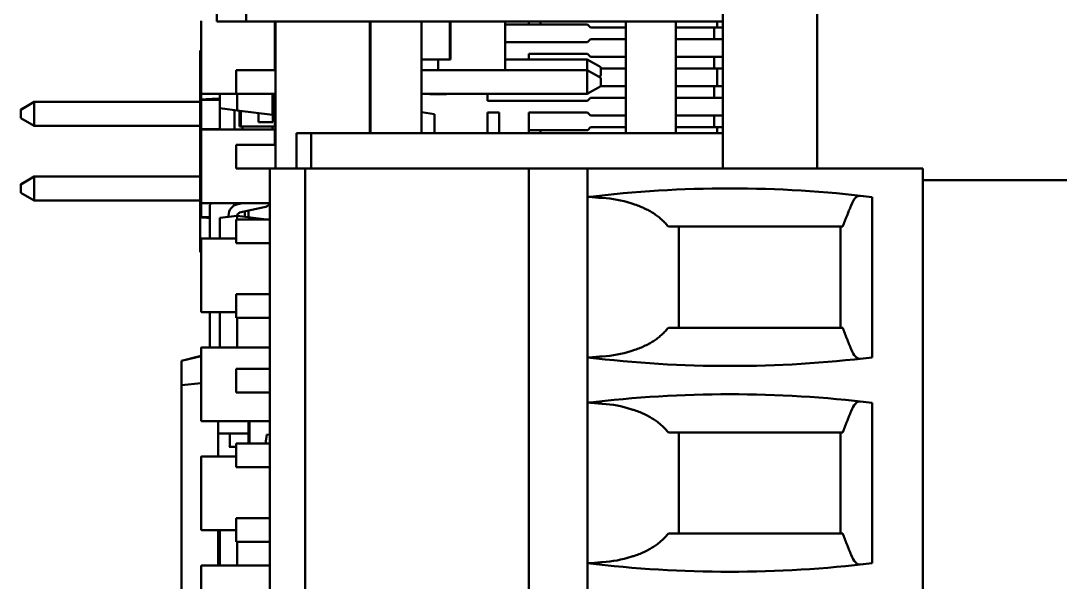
# Model space of a CAD drawing. Header units: millimetres. Extents: x 3118 to 4801, y 919 to 1849.
# Drawn here: x 3440.93 to 3458.59, y 1574.69 to 1584.24 of the extents above; entities that cross this region are included whole.
import ezdxf

# ---------------------------------------------------------------- set-up
doc = ezdxf.new("R2010")
doc.units = ezdxf.units.MM
doc.header["$LTSCALE"] = 1.8
doc.layers.add('외형선(ISO)', color=7, linetype='Continuous', lineweight=50)

msp = doc.modelspace()

# ---------------------------------------------------------------- linework, layer by layer
at = {"layer": '외형선(ISO)'}
for p, q in [((3454.46, 1599.037), (3454.46, 1581.727)), ((3452.86, 1584.227), (3452.86, 1596.227)), ((3444.26, 1585.227), (3444.26, 1584.227)), ((3444.76, 1584.227), (3444.76, 1585.227)), ((3443.995, 1584.239), (3443.995, 1582.999)), ((3444.26, 1584.227), (3444.76, 1584.227)), ((3452.86, 1584.227), (3444.76, 1584.227)), ((3445.245, 1583.401), (3445.245, 1584.227)), ((3445.257, 1581.727), (3445.257, 1584.227)), ((3446.86, 1582.327), (3446.86, 1584.227)), ((3446.872, 1584.227), (3446.872, 1582.327)), ((3447.735, 1584.227), (3447.735, 1582.327)), ((3448.221, 1583.582), (3448.221, 1584.227)), ((3448.231, 1583.582), (3448.231, 1584.227)), ((3449.161, 1584.227), (3449.161, 1583.401)), ((3449.56, 1584.177), (3449.56, 1584.227)), ((3449.76, 1584.177), (3449.76, 1584.227)), ((3451.21, 1584.227), (3451.21, 1582.327)), ((3452.06, 1582.327), (3452.06, 1584.227)), ((3452.76, 1584.127), (3452.76, 1584.227)), ((3452.86, 1582.327), (3452.86, 1584.227)), ((3450.56, 1584.177), (3449.161, 1584.177)), ((3450.61, 1584.127), (3450.56, 1584.177)), ((3450.61, 1584.127), (3451.21, 1584.127)), ((3452.06, 1584.127), (3452.61, 1584.127)), ((3452.61, 1584.127), (3452.71, 1584.127)), ((3452.71, 1584.127), (3452.86, 1584.127)), ((3452.71, 1583.927), (3452.71, 1584.127)), ((3449.161, 1583.877), (3450.56, 1583.877)), ((3450.56, 1583.877), (3450.61, 1583.927)), ((3451.21, 1583.927), (3450.61, 1583.927)), ((3452.61, 1583.927), (3452.06, 1583.927)), ((3452.61, 1583.927), (3452.71, 1583.927)), ((3452.86, 1583.927), (3452.71, 1583.927)), ((3443.995, 1583.735), (3443.975, 1583.735)), ((3443.975, 1583.735), (3443.975, 1583.734)), ((3443.995, 1583.734), (3443.975, 1583.734)), ((3443.975, 1583.734), (3443.975, 1580.305)), ((3449.56, 1583.581), (3449.56, 1583.677)), ((3449.86, 1583.677), (3449.56, 1583.677)), ((3450.56, 1583.677), (3449.86, 1583.677)), ((3450.56, 1583.677), (3450.61, 1583.627)), ((3447.916, 1583.582), (3447.735, 1583.582)), ((3448.018, 1583.582), (3448.018, 1583.401)), ((3448.231, 1583.582), (3448.221, 1583.582)), ((3449.161, 1583.581), (3450.555, 1583.581)), ((3450.555, 1583.581), (3449.161, 1583.581)), ((3449.161, 1583.581), (3450.555, 1583.581)), ((3450.555, 1583.581), (3449.161, 1583.581)), ((3450.555, 1583.581), (3450.555, 1583.401)), ((3450.555, 1583.581), (3450.555, 1583.581)), ((3450.555, 1583.581), (3450.555, 1583.581)), ((3450.555, 1583.581), (3450.783, 1583.449)), ((3450.783, 1583.449), (3450.555, 1583.581)), ((3450.555, 1583.581), (3450.555, 1583.581)), ((3450.783, 1583.449), (3450.555, 1583.581)), ((3450.555, 1583.581), (3450.783, 1583.449)), ((3451.21, 1583.627), (3450.61, 1583.627)), ((3452.61, 1583.627), (3452.06, 1583.627)), ((3452.61, 1583.627), (3452.71, 1583.627)), ((3452.86, 1583.627), (3452.71, 1583.627)), ((3452.71, 1583.427), (3452.71, 1583.627)), ((3445.257, 1583.401), (3444.586, 1583.401)), ((3444.586, 1583.401), (3444.586, 1583.401)), ((3444.586, 1583.401), (3444.586, 1583.401)), ((3444.586, 1583.401), (3445.257, 1583.401)), ((3444.586, 1583.401), (3444.586, 1582.995)), ((3444.586, 1583.401), (3444.586, 1583.401)), ((3444.586, 1583.401), (3445.257, 1583.401)), ((3445.257, 1583.401), (3444.586, 1583.401)), ((3446.872, 1583.401), (3446.86, 1583.401)), ((3446.86, 1583.401), (3446.872, 1583.401)), ((3446.86, 1583.401), (3446.872, 1583.401)), ((3446.872, 1583.401), (3446.86, 1583.401)), ((3447.735, 1583.401), (3450.555, 1583.401)), ((3450.555, 1583.401), (3447.735, 1583.401)), ((3447.735, 1583.401), (3450.555, 1583.401)), ((3450.555, 1583.401), (3447.735, 1583.401)), ((3450.555, 1583.401), (3450.783, 1583.269)), ((3450.555, 1583.401), (3450.555, 1582.995)), ((3450.555, 1583.401), (3450.555, 1583.401)), ((3450.783, 1583.269), (3450.555, 1583.401)), ((3450.555, 1583.401), (3450.555, 1583.401)), ((3450.555, 1583.401), (3450.783, 1583.269)), ((3450.555, 1583.401), (3450.555, 1583.401)), ((3450.783, 1583.269), (3450.555, 1583.401)), ((3450.783, 1583.449), (3450.783, 1583.449)), ((3450.783, 1583.449), (3450.783, 1583.449)), ((3450.783, 1583.449), (3450.783, 1583.449)), ((3450.783, 1583.449), (3450.783, 1583.306)), ((3451.21, 1583.427), (3450.783, 1583.427)), ((3452.61, 1583.427), (3452.06, 1583.427)), ((3452.61, 1583.427), (3452.71, 1583.427)), ((3452.71, 1583.427), (3452.86, 1583.427)), ((3452.76, 1583.127), (3452.76, 1583.427)), ((3450.783, 1583.306), (3450.752, 1583.288)), ((3450.783, 1583.269), (3450.783, 1583.127)), ((3450.783, 1583.269), (3450.783, 1583.269)), ((3450.783, 1583.269), (3450.783, 1583.269)), ((3450.783, 1583.269), (3450.783, 1583.269)), ((3443.995, 1582.999), (3443.995, 1582.905)), ((3444, 1582.994), (3445.24, 1582.994)), ((3444.307, 1582.75), (3444.307, 1582.994)), ((3445.257, 1582.995), (3444.586, 1582.995)), ((3444.607, 1582.994), (3444.607, 1582.713)), ((3445.207, 1582.639), (3445.207, 1582.994)), ((3445.208, 1582.516), (3445.208, 1582.994)), ((3445.245, 1582.439), (3445.245, 1582.995)), ((3445.245, 1582.905), (3445.245, 1582.995)), ((3446.872, 1582.995), (3446.86, 1582.995)), ((3450.555, 1582.995), (3447.735, 1582.995)), ((3447.735, 1582.995), (3448.018, 1582.985)), ((3448.302, 1582.995), (3448.018, 1582.985)), ((3448.018, 1582.995), (3448.018, 1582.985)), ((3448.86, 1582.877), (3448.86, 1582.995)), ((3450.783, 1583.127), (3450.555, 1582.995)), ((3450.783, 1583.127), (3451.21, 1583.127)), ((3452.06, 1583.127), (3452.61, 1583.127)), ((3452.61, 1583.127), (3452.71, 1583.127)), ((3452.71, 1583.127), (3452.86, 1583.127)), ((3452.71, 1582.927), (3452.71, 1583.127)), ((3441.155, 1582.859), (3440.927, 1582.727)), ((3440.927, 1582.726), (3441.155, 1582.858)), ((3441.155, 1582.858), (3440.927, 1582.726)), ((3440.927, 1582.726), (3441.155, 1582.858)), ((3441.155, 1582.858), (3440.927, 1582.726)), ((3440.927, 1582.726), (3441.155, 1582.858)), ((3441.155, 1582.858), (3440.927, 1582.726)), ((3440.927, 1582.727), (3441.155, 1582.858)), ((3440.927, 1582.726), (3441.155, 1582.858)), ((3441.155, 1582.858), (3440.927, 1582.726)), ((3443.975, 1582.859), (3441.155, 1582.859)), ((3441.155, 1582.859), (3441.155, 1582.858)), ((3443.975, 1582.858), (3441.155, 1582.858)), ((3441.155, 1582.858), (3441.155, 1582.858)), ((3443.975, 1582.858), (3441.155, 1582.858)), ((3441.155, 1582.858), (3443.975, 1582.858)), ((3443.975, 1582.858), (3441.155, 1582.858)), ((3441.155, 1582.858), (3441.155, 1582.858)), ((3441.155, 1582.858), (3443.975, 1582.858)), ((3443.975, 1582.858), (3441.155, 1582.858)), ((3441.155, 1582.858), (3441.155, 1582.858)), ((3441.155, 1582.858), (3443.975, 1582.858)), ((3443.975, 1582.858), (3441.155, 1582.858)), ((3441.155, 1582.858), (3441.155, 1582.858)), ((3441.155, 1582.858), (3443.975, 1582.858)), ((3441.155, 1582.858), (3441.155, 1582.858)), ((3441.155, 1582.858), (3441.155, 1582.858)), ((3441.155, 1582.858), (3441.155, 1582.858)), ((3441.155, 1582.858), (3441.155, 1582.858)), ((3441.155, 1582.451), (3441.155, 1582.858)), ((3443.995, 1582.891), (3443.995, 1582.891)), ((3443.995, 1582.891), (3443.995, 1582.401)), ((3444, 1582.9), (3444.042, 1582.9)), ((3444.307, 1582.896), (3444, 1582.896)), ((3445.245, 1582.891), (3445.245, 1582.891)), ((3445.245, 1582.593), (3445.245, 1582.891)), ((3446.86, 1582.78), (3446.872, 1582.781)), ((3446.86, 1582.78), (3446.872, 1582.781)), ((3446.86, 1582.78), (3446.872, 1582.781)), ((3446.86, 1582.78), (3446.872, 1582.781)), ((3446.86, 1582.78), (3446.872, 1582.781)), ((3446.86, 1582.78), (3446.872, 1582.781)), ((3446.872, 1582.64), (3446.86, 1582.78)), ((3446.86, 1582.78), (3446.86, 1582.78)), ((3446.86, 1582.78), (3446.86, 1582.78)), ((3449.16, 1582.877), (3448.86, 1582.877)), ((3449.16, 1582.877), (3450.56, 1582.877)), ((3450.56, 1582.877), (3450.61, 1582.927)), ((3451.21, 1582.927), (3450.61, 1582.927)), ((3452.61, 1582.927), (3452.06, 1582.927)), ((3452.61, 1582.927), (3452.71, 1582.927)), ((3452.86, 1582.927), (3452.71, 1582.927)), ((3440.927, 1582.726), (3440.927, 1582.727)), ((3440.927, 1582.727), (3440.927, 1582.727)), ((3440.927, 1582.726), (3440.927, 1582.726)), ((3440.927, 1582.726), (3440.927, 1582.726)), ((3440.927, 1582.726), (3440.927, 1582.726)), ((3440.927, 1582.726), (3440.927, 1582.726)), ((3440.927, 1582.726), (3440.927, 1582.726)), ((3440.927, 1582.726), (3440.927, 1582.726)), ((3440.927, 1582.583), (3440.927, 1582.726)), ((3440.927, 1582.726), (3440.927, 1582.726)), ((3444.607, 1582.713), (3444.307, 1582.75)), ((3444.307, 1582.39), (3444.307, 1582.75)), ((3444.557, 1582.719), (3444.557, 1582.39)), ((3444.607, 1582.713), (3445.207, 1582.639)), ((3444.645, 1582.709), (3444.645, 1582.439)), ((3444.664, 1582.439), (3444.664, 1582.706)), ((3444.967, 1582.516), (3444.967, 1582.669)), ((3447.96, 1582.651), (3447.735, 1582.683)), ((3447.735, 1582.683), (3447.96, 1582.651)), ((3447.96, 1582.651), (3447.96, 1582.327)), ((3447.96, 1582.651), (3447.96, 1582.651)), ((3448.86, 1582.327), (3448.86, 1582.677)), ((3448.86, 1582.677), (3449.06, 1582.677)), ((3449.06, 1582.327), (3449.06, 1582.677)), ((3449.56, 1582.377), (3449.56, 1582.677)), ((3449.86, 1582.677), (3449.56, 1582.677)), ((3450.56, 1582.677), (3449.86, 1582.677)), ((3450.56, 1582.677), (3450.61, 1582.627)), ((3451.21, 1582.627), (3450.61, 1582.627)), ((3452.61, 1582.627), (3452.06, 1582.627)), ((3452.61, 1582.627), (3452.71, 1582.627)), ((3452.86, 1582.627), (3452.71, 1582.627)), ((3452.71, 1582.427), (3452.71, 1582.627)), ((3441.155, 1582.451), (3440.927, 1582.583)), ((3441.155, 1582.451), (3443.975, 1582.451)), ((3444.664, 1582.439), (3444.645, 1582.439)), ((3445.245, 1582.439), (3444.664, 1582.439)), ((3444.697, 1582.39), (3444.697, 1582.439)), ((3444.967, 1582.516), (3445.208, 1582.516)), ((3445.207, 1582.439), (3445.207, 1582.39)), ((3445.257, 1582.593), (3445.245, 1582.593)), ((3450.61, 1582.427), (3450.563, 1582.377)), ((3451.21, 1582.427), (3450.61, 1582.427)), ((3452.61, 1582.427), (3452.06, 1582.427)), ((3452.61, 1582.427), (3452.71, 1582.427)), ((3452.71, 1582.427), (3452.86, 1582.427)), ((3452.76, 1582.327), (3452.76, 1582.427)), ((3443.995, 1582.384), (3443.995, 1581.144)), ((3444, 1582.396), (3444.307, 1582.396)), ((3444, 1582.389), (3444, 1582.39)), ((3444, 1582.39), (3445.24, 1582.39)), ((3445.24, 1582.389), (3444, 1582.389)), ((3445.24, 1582.39), (3445.24, 1582.389)), ((3445.245, 1582.131), (3445.245, 1582.384)), ((3445.61, 1582.327), (3445.86, 1582.327)), ((3445.61, 1581.727), (3445.61, 1582.327)), ((3445.86, 1581.727), (3445.86, 1582.327)), ((3445.86, 1582.327), (3445.96, 1582.327)), ((3452.86, 1582.327), (3445.96, 1582.327)), ((3449.56, 1582.327), (3449.56, 1582.377)), ((3449.86, 1582.377), (3449.56, 1582.377)), ((3449.76, 1582.327), (3449.76, 1582.377)), ((3449.86, 1582.377), (3450.563, 1582.377)), ((3452.86, 1582.327), (3452.86, 1581.727)), ((3445.257, 1582.131), (3444.586, 1582.131)), ((3444.586, 1582.131), (3445.257, 1582.131)), ((3444.586, 1582.131), (3444.586, 1581.725)), ((3444.586, 1582.131), (3444.586, 1582.131)), ((3444.586, 1582.131), (3444.586, 1582.131)), ((3444.586, 1582.131), (3444.586, 1582.131)), ((3444.586, 1582.131), (3445.257, 1582.131)), ((3445.257, 1582.131), (3444.586, 1582.131)), ((3445.16, 1581.725), (3444.586, 1581.725)), ((3445.16, 1581.727), (3445.46, 1581.727)), ((3445.16, 1567.527), (3445.16, 1581.727)), ((3445.46, 1581.727), (3445.76, 1581.727)), ((3445.76, 1567.527), (3445.76, 1581.727)), ((3445.76, 1581.727), (3449.56, 1581.727)), ((3449.56, 1567.527), (3449.56, 1581.727)), ((3449.56, 1581.727), (3450.06, 1581.727)), ((3450.06, 1581.727), (3450.26, 1581.727)), ((3450.26, 1581.727), (3450.56, 1581.727)), ((3450.56, 1581.727), (3456.26, 1581.727)), ((3450.56, 1581.727), (3450.56, 1567.527)), ((3456.26, 1581.727), (3456.26, 1567.527)), ((3441.155, 1581.589), (3440.927, 1581.457)), ((3440.927, 1581.456), (3441.155, 1581.588)), ((3441.155, 1581.588), (3440.927, 1581.456)), ((3440.927, 1581.456), (3441.155, 1581.588)), ((3441.155, 1581.588), (3440.927, 1581.456)), ((3440.927, 1581.456), (3441.155, 1581.588)), ((3441.155, 1581.588), (3440.927, 1581.456)), ((3440.927, 1581.457), (3441.155, 1581.588)), ((3440.927, 1581.456), (3441.155, 1581.588)), ((3441.155, 1581.588), (3440.927, 1581.456)), ((3443.975, 1581.589), (3441.155, 1581.589)), ((3441.155, 1581.589), (3441.155, 1581.588)), ((3443.975, 1581.588), (3441.155, 1581.588)), ((3441.155, 1581.588), (3443.975, 1581.588)), ((3441.155, 1581.588), (3441.155, 1581.588)), ((3443.975, 1581.588), (3441.155, 1581.588)), ((3441.155, 1581.588), (3443.975, 1581.588)), ((3441.155, 1581.588), (3441.155, 1581.588)), ((3443.975, 1581.588), (3441.155, 1581.588)), ((3441.155, 1581.588), (3443.975, 1581.588)), ((3441.155, 1581.588), (3441.155, 1581.588)), ((3443.975, 1581.588), (3441.155, 1581.588)), ((3441.155, 1581.588), (3443.975, 1581.588)), ((3441.155, 1581.588), (3441.155, 1581.588)), ((3441.155, 1581.588), (3441.155, 1581.588)), ((3443.975, 1581.588), (3441.155, 1581.588)), ((3441.155, 1581.588), (3441.155, 1581.588)), ((3441.155, 1581.588), (3441.155, 1581.588)), ((3441.155, 1581.588), (3441.155, 1581.588)), ((3441.155, 1581.181), (3441.155, 1581.588)), ((3440.927, 1581.456), (3440.927, 1581.457)), ((3440.927, 1581.457), (3440.927, 1581.457)), ((3440.927, 1581.456), (3440.927, 1581.456)), ((3440.927, 1581.456), (3440.927, 1581.456)), ((3440.927, 1581.456), (3440.927, 1581.456)), ((3440.927, 1581.456), (3440.927, 1581.456)), ((3440.927, 1581.456), (3440.927, 1581.456)), ((3440.927, 1581.456), (3440.927, 1581.456)), ((3440.927, 1581.313), (3440.927, 1581.456)), ((3440.927, 1581.456), (3440.927, 1581.456)), ((3467.46, 1581.527), (3456.26, 1581.527)), ((3441.155, 1581.181), (3440.927, 1581.313)), ((3455.395, 1581.241), (3455.395, 1578.514)), ((3441.155, 1581.181), (3443.975, 1581.181)), ((3443.995, 1581.144), (3443.995, 1580.901)), ((3444, 1581.139), (3445.16, 1581.139)), ((3444.142, 1581.102), (3444.142, 1581.103)), ((3444.142, 1580.535), (3444.142, 1581.102)), ((3444.205, 1581.139), (3444.166, 1581.133)), ((3444.552, 1581.096), (3444.552, 1581.139)), ((3444.613, 1581.121), (3444.696, 1581.139)), ((3444.613, 1581.121), (3444.696, 1581.139)), ((3444.613, 1581.121), (3444.696, 1581.139)), ((3444.613, 1581.121), (3444.696, 1581.139)), ((3444.613, 1581.121), (3444.695, 1581.139)), ((3444.613, 1581.121), (3444.695, 1581.139)), ((3444.613, 1581.121), (3444.695, 1581.139)), ((3444.613, 1581.121), (3444.695, 1581.139)), ((3444.646, 1580.975), (3445.065, 1581.068)), ((3444.142, 1580.896), (3444, 1580.896)), ((3444.307, 1580.885), (3444.607, 1580.921)), ((3444.307, 1580.885), (3444.457, 1580.904)), ((3444.307, 1580.535), (3444.307, 1580.885)), ((3444.307, 1580.885), (3444.307, 1580.885)), ((3444.457, 1580.926), (3444.457, 1580.926)), ((3444.457, 1580.903), (3444.457, 1580.926)), ((3444.457, 1580.926), (3444.457, 1580.926)), ((3444.457, 1580.926), (3444.457, 1580.926)), ((3444.457, 1580.926), (3444.457, 1580.926)), ((3444.457, 1580.926), (3444.457, 1580.926)), ((3444.457, 1580.926), (3444.457, 1580.926)), ((3444.457, 1580.926), (3444.457, 1580.926)), ((3444.457, 1580.903), (3444.607, 1580.922)), ((3445.16, 1580.861), (3444.586, 1580.861)), ((3444.586, 1580.861), (3445.16, 1580.861)), ((3444.586, 1580.861), (3444.586, 1580.455)), ((3444.586, 1580.861), (3444.586, 1580.861)), ((3444.586, 1580.861), (3444.586, 1580.861)), ((3444.586, 1580.861), (3444.586, 1580.861)), ((3444.586, 1580.861), (3445.16, 1580.861)), ((3445.16, 1580.861), (3444.586, 1580.861)), ((3444.607, 1580.922), (3444.607, 1580.926)), ((3444.607, 1580.921), (3444.607, 1580.922)), ((3445.101, 1580.861), (3444.607, 1580.922)), ((3445.096, 1580.861), (3444.607, 1580.921)), ((3444.607, 1580.921), (3444.607, 1580.861)), ((3444.732, 1580.907), (3444.732, 1580.994)), ((3444.795, 1580.899), (3444.795, 1581.008)), ((3452.11, 1579.017), (3452.11, 1580.737)), ((3454.86, 1579.017), (3454.86, 1580.737)), ((3443.995, 1580.53), (3443.995, 1579.29)), ((3444.586, 1580.535), (3444, 1580.535)), ((3444, 1580.535), (3444, 1580.535)), ((3444, 1580.535), (3444.586, 1580.535)), ((3443.995, 1580.305), (3443.975, 1580.305)), ((3445.16, 1580.455), (3444.586, 1580.455)), ((3445.16, 1579.591), (3444.586, 1579.591)), ((3444.586, 1579.591), (3445.16, 1579.591)), ((3444.586, 1579.591), (3444.586, 1579.185)), ((3444.586, 1579.591), (3444.586, 1579.591)), ((3444.586, 1579.591), (3444.586, 1579.591)), ((3444.586, 1579.591), (3445.16, 1579.591)), ((3445.16, 1579.591), (3444.586, 1579.591)), ((3444.586, 1579.591), (3444.586, 1579.591)), ((3444, 1579.285), (3444.586, 1579.285)), ((3444.142, 1578.681), (3444.142, 1579.285)), ((3444.307, 1578.681), (3444.307, 1579.285)), ((3445.16, 1579.185), (3444.586, 1579.185)), ((3444.607, 1579.185), (3444.607, 1578.681)), ((3443.995, 1578.537), (3443.656, 1578.456)), ((3443.995, 1578.538), (3443.658, 1578.457)), ((3443.995, 1578.676), (3443.995, 1577.436)), ((3445.16, 1578.681), (3444, 1578.681)), ((3444, 1578.681), (3444, 1578.681)), ((3444, 1578.681), (3445.16, 1578.681)), ((3443.658, 1578.457), (3443.656, 1578.456)), ((3443.656, 1578.456), (3443.656, 1578.043)), ((3445.16, 1578.321), (3444.586, 1578.321)), ((3444.586, 1578.321), (3445.16, 1578.321)), ((3444.586, 1578.321), (3444.586, 1577.915)), ((3444.586, 1578.321), (3444.586, 1578.321)), ((3444.586, 1578.321), (3444.586, 1578.321)), ((3444.586, 1578.321), (3445.16, 1578.321)), ((3445.16, 1578.321), (3444.586, 1578.321)), ((3444.586, 1578.321), (3444.586, 1578.321)), ((3443.995, 1578.077), (3443.656, 1578.043)), ((3443.656, 1578.043), (3443.656, 1569.168)), ((3445.16, 1577.915), (3444.586, 1577.915)), ((3455.395, 1577.741), (3455.395, 1575.014)), ((3444, 1577.431), (3445.16, 1577.431)), ((3444.281, 1577.23), (3444.281, 1577.431)), ((3444.795, 1577.431), (3444.795, 1577.051)), ((3444.814, 1577.051), (3444.814, 1577.431)), ((3444.281, 1577.229), (3444.281, 1576.981)), ((3444.431, 1577.22), (3444.795, 1577.22)), ((3444.481, 1577.22), (3444.481, 1576.99)), ((3445.087, 1577.051), (3445.108, 1577.201)), ((3445.108, 1577.201), (3445.16, 1577.194)), ((3445.108, 1577.201), (3445.108, 1577.201)), ((3445.108, 1577.201), (3445.16, 1577.194)), ((3445.108, 1577.201), (3445.16, 1577.194)), ((3445.108, 1577.201), (3445.108, 1577.201)), ((3445.108, 1577.201), (3445.16, 1577.194)), ((3445.108, 1577.201), (3445.108, 1577.201)), ((3445.108, 1577.201), (3445.16, 1577.194)), ((3445.108, 1577.201), (3445.108, 1577.201)), ((3445.108, 1577.201), (3445.16, 1577.194)), ((3445.108, 1577.201), (3445.108, 1577.201)), ((3445.108, 1577.201), (3445.16, 1577.194)), ((3445.108, 1577.201), (3445.108, 1577.201)), ((3445.108, 1577.201), (3445.16, 1577.194)), ((3445.108, 1577.201), (3445.108, 1577.201)), ((3452.11, 1575.517), (3452.11, 1577.237)), ((3454.86, 1575.517), (3454.86, 1577.237)), ((3444.281, 1576.827), (3444.281, 1576.98)), ((3444.284, 1576.987), (3444.284, 1576.988)), ((3444.552, 1576.99), (3444.586, 1576.99)), ((3445.16, 1577.051), (3444.586, 1577.051)), ((3444.586, 1577.051), (3445.16, 1577.051)), ((3444.586, 1577.051), (3444.586, 1576.645)), ((3444.586, 1577.051), (3444.586, 1577.051)), ((3444.586, 1577.051), (3445.16, 1577.051)), ((3445.16, 1577.051), (3444.586, 1577.051)), ((3444.586, 1577.051), (3444.586, 1577.051)), ((3444.586, 1577.051), (3444.586, 1577.051)), ((3443.995, 1576.822), (3443.995, 1575.582)), ((3444.586, 1576.827), (3444, 1576.827)), ((3444, 1576.827), (3444, 1576.827)), ((3444, 1576.827), (3444.586, 1576.827)), ((3445.16, 1576.645), (3444.586, 1576.645)), ((3445.16, 1575.781), (3444.586, 1575.781)), ((3444.586, 1575.781), (3445.16, 1575.781)), ((3444.586, 1575.781), (3444.586, 1575.375)), ((3444.586, 1575.781), (3444.586, 1575.781)), ((3444.586, 1575.781), (3445.16, 1575.781)), ((3445.16, 1575.781), (3444.586, 1575.781)), ((3444.586, 1575.781), (3444.586, 1575.781)), ((3444.586, 1575.781), (3444.586, 1575.781)), ((3444, 1575.577), (3444.586, 1575.577)), ((3444.281, 1575.577), (3444.281, 1574.973)), ((3444.307, 1574.973), (3444.307, 1575.577)), ((3445.16, 1575.375), (3444.586, 1575.375)), ((3444.607, 1575.375), (3444.607, 1574.973)), ((3443.995, 1574.968), (3443.995, 1573.728)), ((3445.16, 1574.973), (3444, 1574.973)), ((3444, 1574.973), (3445.16, 1574.973)), ((3444, 1574.973), (3444, 1574.973)), ((3444.487, 1574.968), (3444.487, 1574.968)), ((3444.607, 1574.973), (3444.607, 1574.973)), ((3444.752, 1574.968), (3444.752, 1574.968))]:
    msp.add_line(p, q, dxfattribs=at)
for centre, radius, start, end in [((3444, 1582.999), 0.005, 180, 270.0199), ((3445.24, 1582.999), 0.005, 270, 309.034), ((3444, 1582.905), 0.005, 180, 270), ((3445.24, 1582.905), 0.005, 349.6539, 0), ((3444, 1582.401), 0.005, 180, 270), ((3452.98, 1561.387), 20, 83.062, 96.9498), ((3444, 1581.144), 0.005, 180, 270.0199), ((3444.172, 1581.103), 0.03, 100, 180), ((3444.657, 1580.926), 0.2, 102.5361, 180), ((3444.657, 1580.926), 0.2, 102.5361, 180), ((3444.657, 1580.926), 0.2, 102.5361, 180), ((3444.657, 1580.926), 0.2, 102.5361, 180), ((3444.657, 1580.926), 0.2, 102.5361, 180), ((3444.657, 1580.926), 0.2, 102.5361, 180), ((3444.657, 1580.926), 0.2, 102.5361, 180), ((3444.657, 1580.926), 0.2, 102.5361, 180), ((3445.022, 1581.263), 0.2, 282.5361, 313.477), ((3444.657, 1580.926), 0.05, 102.5361, 180), ((3444, 1579.29), 0.005, 180, 270.0199), ((3452.98, 1598.367), 20, 263.0502, 276.938), ((3452.98, 1557.887), 20, 83.062, 96.9498), ((3444, 1577.436), 0.005, 180, 270.0199), ((3444.291, 1576.98), 0.01, 134.6371, 179.9989), ((3444, 1575.582), 0.005, 180, 270.0199), ((3452.98, 1594.867), 20, 263.0502, 276.938), ((3444, 1574.968), 0.005, 90, 180.0142)]:
    msp.add_arc(centre, radius, start, end, dxfattribs=at)
for centre, major_axis, ratio, start_param, end_param in [((3447.916, 1583.582), (0.305, 0), 0.00019, 4.712389, 6.283185), ((3445.097, 1582.593), (0.16, 0), 0.00019, 5.888953, 6.283185), ((3445.097, 1582.368), (0.16, 0), 0.00019, 5.890278, 6.283185), ((3450.399, 1580.116), (-1.662, -0.285), 0.648616, 4.035739, 4.353534), ((3455.192, 1580.257), (-0.008, 1.007), 0.265469, 6.251531, 6.862917), ((3443.731, 1561.387), (-22.877, 0), 0.914642, 4.372426, 4.375396), ((3690.418, 1828.455), (-246.418, -247.56), 0.000134, 0.000154, 0.001655), ((3450.399, 1579.639), (-1.662, 0.285), 0.648616, 1.929651, 2.247447), ((3443.731, 1598.367), (-22.877, 0), 0.914642, 1.907789, 1.910759), ((3455.192, 1579.497), (-0.008, -1.007), 0.265469, 5.703454, 6.31484), ((3450.399, 1576.616), (-1.662, -0.285), 0.648616, 4.035739, 4.353534), ((3455.192, 1576.757), (-0.008, 1.007), 0.265469, 6.251531, 6.862917), ((3443.731, 1557.887), (-22.877, 0), 0.914642, 4.372426, 4.375396), ((3450.399, 1576.139), (-1.662, 0.285), 0.648616, 1.929651, 2.247447), ((3443.731, 1594.867), (-22.877, 0), 0.914642, 1.907789, 1.910759), ((3455.192, 1575.997), (-0.008, -1.007), 0.265469, 5.703454, 6.31484)]:
    msp.add_ellipse(centre, major_axis=major_axis, ratio=ratio, start_param=start_param, end_param=end_param, dxfattribs=at)
for points, knots in [([(3443.995, 1583.395), (3443.995, 1583.395), (3443.995, 1583.395), (3443.995, 1583.395), (3443.995, 1583.395), (3443.995, 1583.395), (3443.995, 1583.395), (3443.995, 1583.395), (3443.995, 1583.395), (3443.995, 1583.395)], [0.00090737756, 0.00090737756, 0.00090737756, 0.00090737756, 0.00091812416, 0.00091812416, 0.00091812416, 0.00093293257, 0.00093293257, 0.00093293257, 0.00094774098, 0.00094774098, 0.00094774098, 0.00094774098]), ([(3443.995, 1582.891), (3443.995, 1582.891), (3443.995, 1582.891), (3443.995, 1582.891), (3443.995, 1582.893), (3443.997, 1582.896), (3444, 1582.896)], [-0.0000046349, -0.0000046349, -0.0000046349, -0.0000046349, 0.0000103556, 0.0000103556, 0.0000103556, 0.0009547571, 0.0009547571, 0.0009547571, 0.0009547571]), ([(3443.999, 1582.897), (3444, 1582.897), (3444.001, 1582.897), (3444.003, 1582.897), (3444.005, 1582.897), (3444.01, 1582.897), (3444.011, 1582.897), (3444.015, 1582.898), (3444.016, 1582.898), (3444.023, 1582.898), (3444.028, 1582.899), (3444.038, 1582.899), (3444.043, 1582.9), (3444.059, 1582.901), (3444.07, 1582.902), (3444.115, 1582.905), (3444.149, 1582.907), (3444.224, 1582.911), (3444.266, 1582.913), (3444.307, 1582.915)], [0, 0, 0, 0, 0.00393128, 0.00393128, 0.0068956, 0.0068956, 0.00769605, 0.00769605, 0.00848833, 0.00848833, 0.01009683, 0.01009683, 0.01167444, 0.01167444, 0.01506032, 0.01506032, 0.02520427, 0.02520427, 0.03762436, 0.03762436, 0.03762436, 0.03762436]), ([(3445.245, 1582.892), (3445.245, 1582.892), (3445.245, 1582.892), (3445.245, 1582.892), (3445.245, 1582.892), (3445.245, 1582.892), (3445.245, 1582.891), (3445.245, 1582.891), (3445.245, 1582.891), (3445.245, 1582.891), (3445.245, 1582.891), (3445.245, 1582.891), (3445.245, 1582.891), (3445.245, 1582.891), (3445.245, 1582.891), (3445.245, 1582.891)], [0.0008241869, 0.0008241869, 0.0008241869, 0.0008241869, 0.0008292935, 0.0008292935, 0.0008292935, 0.0008885175, 0.0008885175, 0.0008885175, 0.0009181295, 0.0009181295, 0.0009181295, 0.0009329355, 0.0009329355, 0.0009329355, 0.0009477415, 0.0009477415, 0.0009477415, 0.0009477415]), ([(3444, 1582.389), (3443.998, 1582.389), (3443.997, 1582.389), (3443.996, 1582.388), (3443.995, 1582.387), (3443.995, 1582.387), (3443.995, 1582.386), (3443.995, 1582.386), (3443.995, 1582.386), (3443.995, 1582.385), (3443.995, 1582.385), (3443.995, 1582.385), (3443.995, 1582.385), (3443.995, 1582.385), (3443.995, 1582.385), (3443.995, 1582.385), (3443.995, 1582.385), (3443.995, 1582.385), (3443.995, 1582.385), (3443.995, 1582.385), (3443.995, 1582.385), (3443.995, 1582.384)], [0.0000000028, 0.0000000028, 0.0000000028, 0.0000000028, 0.0004738719, 0.0004738719, 0.0004738719, 0.0007108064, 0.0007108064, 0.0007108064, 0.0008292737, 0.0008292737, 0.0008292737, 0.0008885073, 0.0008885073, 0.0008885073, 0.0009181242, 0.0009181242, 0.0009181242, 0.0009329326, 0.0009329326, 0.0009329326, 0.000947741, 0.000947741, 0.000947741, 0.000947741]), ([(3445.245, 1582.384), (3445.245, 1582.385), (3445.245, 1582.385), (3445.245, 1582.385), (3445.245, 1582.387), (3445.243, 1582.389), (3445.24, 1582.389)], [-0.0000046349, -0.0000046349, -0.0000046349, -0.0000046349, 0.0000103531, 0.0000103531, 0.0000103531, 0.0009545967, 0.0009545967, 0.0009545967, 0.0009545967]), ([(3450.81, 1581.225), (3450.796, 1581.226), (3450.782, 1581.227), (3450.769, 1581.228), (3450.763, 1581.229), (3450.757, 1581.229), (3450.75, 1581.23), (3450.744, 1581.23), (3450.738, 1581.231), (3450.732, 1581.232), (3450.72, 1581.233), (3450.709, 1581.234), (3450.698, 1581.235), (3450.687, 1581.236), (3450.676, 1581.238), (3450.666, 1581.239), (3450.656, 1581.24), (3450.647, 1581.24), (3450.639, 1581.241), (3450.634, 1581.242), (3450.63, 1581.242), (3450.626, 1581.242), (3450.622, 1581.243), (3450.619, 1581.243), (3450.615, 1581.243), (3450.608, 1581.243), (3450.601, 1581.244), (3450.595, 1581.244), (3450.589, 1581.244), (3450.584, 1581.243), (3450.58, 1581.243)], [0.125716, 0.125716, 0.125716, 0.125716, 0.1735105, 0.1735105, 0.1735105, 0.1972868, 0.1972868, 0.1972868, 0.2211022, 0.2211022, 0.2211022, 0.2689459, 0.2689459, 0.2689459, 0.3168849, 0.3168849, 0.3168849, 0.3646899, 0.3646899, 0.3646899, 0.3884782, 0.3884782, 0.3884782, 0.4122764, 0.4122764, 0.4122764, 0.46011, 0.46011, 0.46011, 0.5080516, 0.5080516, 0.5080516, 0.5080516]), ([(3451.36, 1581.114), (3451.391, 1581.104), (3451.423, 1581.093), (3451.453, 1581.08), (3451.483, 1581.068), (3451.512, 1581.055), (3451.54, 1581.042), (3451.568, 1581.028), (3451.596, 1581.014), (3451.622, 1580.999), (3451.635, 1580.992), (3451.647, 1580.984), (3451.66, 1580.976), (3451.672, 1580.969), (3451.684, 1580.961), (3451.696, 1580.953), (3451.72, 1580.937), (3451.743, 1580.92), (3451.765, 1580.903), (3451.787, 1580.886), (3451.807, 1580.868), (3451.827, 1580.85), (3451.847, 1580.832), (3451.866, 1580.814), (3451.883, 1580.795), (3451.901, 1580.776), (3451.917, 1580.757), (3451.933, 1580.737)], [0.1451984, 0.1451984, 0.1451984, 0.1451984, 0.2603351, 0.2603351, 0.2603351, 0.3755929, 0.3755929, 0.3755929, 0.4905301, 0.4905301, 0.4905301, 0.5477255, 0.5477255, 0.5477255, 0.6048945, 0.6048945, 0.6048945, 0.7195328, 0.7195328, 0.7195328, 0.8344442, 0.8344442, 0.8344442, 0.9494087, 0.9494087, 0.9494087, 1.0641462, 1.0641462, 1.0641462, 1.0641462]), ([(3455.039, 1581.099), (3455.027, 1581.069), (3455.015, 1581.039), (3455.003, 1581.009), (3454.991, 1580.979), (3454.979, 1580.948), (3454.967, 1580.918), (3454.955, 1580.888), (3454.944, 1580.858), (3454.932, 1580.828), (3454.92, 1580.798), (3454.908, 1580.767), (3454.896, 1580.737)], [27.3487746, 27.3487746, 27.3487746, 27.3487746, 27.5141397, 27.5141397, 27.5141397, 27.6795053, 27.6795053, 27.6795053, 27.8448716, 27.8448716, 27.8448716, 28.0102384, 28.0102384, 28.0102384, 28.0102384]), ([(3444, 1580.896), (3443.998, 1580.896), (3443.997, 1580.897), (3443.996, 1580.898), (3443.995, 1580.898), (3443.995, 1580.899), (3443.995, 1580.899), (3443.995, 1580.9), (3443.995, 1580.9), (3443.995, 1580.9), (3443.995, 1580.9), (3443.995, 1580.9), (3443.995, 1580.901), (3443.995, 1580.901), (3443.995, 1580.901), (3443.995, 1580.901), (3443.995, 1580.901), (3443.995, 1580.901), (3443.995, 1580.901), (3443.995, 1580.901), (3443.995, 1580.901), (3443.995, 1580.901)], [0.0000000028, 0.0000000028, 0.0000000028, 0.0000000028, 0.0004738719, 0.0004738719, 0.0004738719, 0.0007108064, 0.0007108064, 0.0007108064, 0.0008292737, 0.0008292737, 0.0008292737, 0.0008885073, 0.0008885073, 0.0008885073, 0.0009181242, 0.0009181242, 0.0009181242, 0.0009329326, 0.0009329326, 0.0009329326, 0.000947741, 0.000947741, 0.000947741, 0.000947741]), ([(3444.142, 1580.886), (3444.125, 1580.887), (3444.109, 1580.888), (3444.077, 1580.89), (3444.061, 1580.891), (3444.039, 1580.893), (3444.034, 1580.893), (3444.025, 1580.894), (3444.021, 1580.894), (3444.016, 1580.895), (3444.014, 1580.895), (3444.009, 1580.895), (3444.007, 1580.895), (3444.005, 1580.895), (3444.004, 1580.895), (3444.001, 1580.896), (3444, 1580.896), (3443.999, 1580.896), (3443.999, 1580.896), (3443.999, 1580.896)], [0.11674387, 0.11674387, 0.11674387, 0.11674387, 0.1215643, 0.1215643, 0.12650884, 0.12650884, 0.12804141, 0.12804141, 0.12943675, 0.12943675, 0.13022654, 0.13022654, 0.13182033, 0.13182033, 0.13339101, 0.13339101, 0.13738455, 0.13738455, 0.13781605, 0.13781605, 0.13781605, 0.13781605]), ([(3444, 1580.535), (3443.998, 1580.535), (3443.997, 1580.534), (3443.996, 1580.533), (3443.995, 1580.533), (3443.995, 1580.532), (3443.995, 1580.532), (3443.995, 1580.532), (3443.995, 1580.531), (3443.995, 1580.531), (3443.995, 1580.531), (3443.995, 1580.531), (3443.995, 1580.531), (3443.995, 1580.531), (3443.995, 1580.531), (3443.995, 1580.53), (3443.995, 1580.53), (3443.995, 1580.53), (3443.995, 1580.53), (3443.995, 1580.53), (3443.995, 1580.53), (3443.995, 1580.53)], [0.0000000028, 0.0000000028, 0.0000000028, 0.0000000028, 0.0004738719, 0.0004738719, 0.0004738719, 0.0007108064, 0.0007108064, 0.0007108064, 0.0008292737, 0.0008292737, 0.0008292737, 0.0008885073, 0.0008885073, 0.0008885073, 0.0009181242, 0.0009181242, 0.0009181242, 0.0009329326, 0.0009329326, 0.0009329326, 0.000947741, 0.000947741, 0.000947741, 0.000947741]), ([(3451.933, 1579.017), (3451.917, 1578.998), (3451.901, 1578.979), (3451.883, 1578.96), (3451.866, 1578.941), (3451.847, 1578.922), (3451.827, 1578.904), (3451.807, 1578.886), (3451.787, 1578.869), (3451.765, 1578.851), (3451.743, 1578.834), (3451.72, 1578.818), (3451.696, 1578.802), (3451.684, 1578.794), (3451.672, 1578.786), (3451.66, 1578.778), (3451.647, 1578.77), (3451.635, 1578.763), (3451.622, 1578.755), (3451.596, 1578.74), (3451.568, 1578.726), (3451.54, 1578.713), (3451.512, 1578.699), (3451.483, 1578.686), (3451.453, 1578.674), (3451.423, 1578.662), (3451.391, 1578.651), (3451.36, 1578.64)], [0.5896293, 0.5896293, 0.5896293, 0.5896293, 0.7043669, 0.7043669, 0.7043669, 0.8193314, 0.8193314, 0.8193314, 0.9342428, 0.9342428, 0.9342428, 1.048881, 1.048881, 1.048881, 1.1060499, 1.1060499, 1.1060499, 1.1632454, 1.1632454, 1.1632454, 1.2781827, 1.2781827, 1.2781827, 1.3934405, 1.3934405, 1.3934405, 1.5085772, 1.5085772, 1.5085772, 1.5085772]), ([(3454.896, 1579.017), (3454.908, 1578.987), (3454.92, 1578.957), (3454.932, 1578.927), (3454.944, 1578.897), (3454.955, 1578.866), (3454.967, 1578.836), (3454.979, 1578.806), (3454.991, 1578.776), (3455.003, 1578.746), (3455.015, 1578.716), (3455.027, 1578.686), (3455.039, 1578.655)], [11.3358505, 11.3358505, 11.3358505, 11.3358505, 11.5012174, 11.5012174, 11.5012174, 11.6665836, 11.6665836, 11.6665836, 11.8319493, 11.8319493, 11.8319493, 11.9973143, 11.9973143, 11.9973143, 11.9973143]), ([(3444, 1578.681), (3443.998, 1578.681), (3443.997, 1578.68), (3443.996, 1578.679), (3443.995, 1578.679), (3443.995, 1578.678), (3443.995, 1578.678), (3443.995, 1578.677), (3443.995, 1578.677), (3443.995, 1578.677), (3443.995, 1578.677), (3443.995, 1578.677), (3443.995, 1578.676), (3443.995, 1578.676), (3443.995, 1578.676), (3443.995, 1578.676), (3443.995, 1578.676), (3443.995, 1578.676), (3443.995, 1578.676), (3443.995, 1578.676), (3443.995, 1578.676), (3443.995, 1578.676)], [0.0000000028, 0.0000000028, 0.0000000028, 0.0000000028, 0.0004738719, 0.0004738719, 0.0004738719, 0.0007108064, 0.0007108064, 0.0007108064, 0.0008292737, 0.0008292737, 0.0008292737, 0.0008885073, 0.0008885073, 0.0008885073, 0.0009181242, 0.0009181242, 0.0009181242, 0.0009329326, 0.0009329326, 0.0009329326, 0.000947741, 0.000947741, 0.000947741, 0.000947741]), ([(3450.58, 1578.512), (3450.584, 1578.511), (3450.589, 1578.511), (3450.595, 1578.511), (3450.601, 1578.511), (3450.608, 1578.511), (3450.615, 1578.512), (3450.619, 1578.512), (3450.622, 1578.512), (3450.626, 1578.512), (3450.63, 1578.513), (3450.634, 1578.513), (3450.639, 1578.513), (3450.647, 1578.514), (3450.656, 1578.515), (3450.666, 1578.516), (3450.676, 1578.517), (3450.687, 1578.518), (3450.698, 1578.519), (3450.709, 1578.52), (3450.72, 1578.522), (3450.732, 1578.523), (3450.738, 1578.523), (3450.744, 1578.524), (3450.75, 1578.525), (3450.757, 1578.525), (3450.763, 1578.526), (3450.769, 1578.526), (3450.782, 1578.527), (3450.796, 1578.529), (3450.81, 1578.529)], [0.0672172, 0.0672172, 0.0672172, 0.0672172, 0.1151588, 0.1151588, 0.1151588, 0.1629924, 0.1629924, 0.1629924, 0.1867906, 0.1867906, 0.1867906, 0.2105789, 0.2105789, 0.2105789, 0.2583839, 0.2583839, 0.2583839, 0.3063229, 0.3063229, 0.3063229, 0.3541665, 0.3541665, 0.3541665, 0.377982, 0.377982, 0.377982, 0.4017583, 0.4017583, 0.4017583, 0.4495528, 0.4495528, 0.4495528, 0.4495528]), ([(3450.81, 1577.725), (3450.796, 1577.726), (3450.782, 1577.727), (3450.769, 1577.728), (3450.763, 1577.729), (3450.757, 1577.729), (3450.75, 1577.73), (3450.744, 1577.73), (3450.738, 1577.731), (3450.732, 1577.732), (3450.72, 1577.733), (3450.709, 1577.734), (3450.698, 1577.735), (3450.687, 1577.736), (3450.676, 1577.738), (3450.666, 1577.739), (3450.656, 1577.74), (3450.647, 1577.74), (3450.639, 1577.741), (3450.634, 1577.742), (3450.63, 1577.742), (3450.626, 1577.742), (3450.622, 1577.743), (3450.619, 1577.743), (3450.615, 1577.743), (3450.608, 1577.743), (3450.601, 1577.744), (3450.595, 1577.744), (3450.589, 1577.744), (3450.584, 1577.743), (3450.58, 1577.743)], [0.125716, 0.125716, 0.125716, 0.125716, 0.1735105, 0.1735105, 0.1735105, 0.1972868, 0.1972868, 0.1972868, 0.2211022, 0.2211022, 0.2211022, 0.2689459, 0.2689459, 0.2689459, 0.3168849, 0.3168849, 0.3168849, 0.3646899, 0.3646899, 0.3646899, 0.3884782, 0.3884782, 0.3884782, 0.4122764, 0.4122764, 0.4122764, 0.46011, 0.46011, 0.46011, 0.5080516, 0.5080516, 0.5080516, 0.5080516]), ([(3451.36, 1577.614), (3451.391, 1577.604), (3451.423, 1577.593), (3451.453, 1577.58), (3451.483, 1577.568), (3451.512, 1577.555), (3451.54, 1577.542), (3451.568, 1577.528), (3451.596, 1577.514), (3451.622, 1577.499), (3451.635, 1577.492), (3451.647, 1577.484), (3451.66, 1577.476), (3451.672, 1577.469), (3451.684, 1577.461), (3451.696, 1577.453), (3451.72, 1577.437), (3451.743, 1577.42), (3451.765, 1577.403), (3451.787, 1577.386), (3451.807, 1577.368), (3451.827, 1577.35), (3451.847, 1577.332), (3451.866, 1577.314), (3451.883, 1577.295), (3451.901, 1577.276), (3451.917, 1577.257), (3451.933, 1577.237)], [0.1451984, 0.1451984, 0.1451984, 0.1451984, 0.2603351, 0.2603351, 0.2603351, 0.3755929, 0.3755929, 0.3755929, 0.4905301, 0.4905301, 0.4905301, 0.5477255, 0.5477255, 0.5477255, 0.6048945, 0.6048945, 0.6048945, 0.7195328, 0.7195328, 0.7195328, 0.8344442, 0.8344442, 0.8344442, 0.9494087, 0.9494087, 0.9494087, 1.0641462, 1.0641462, 1.0641462, 1.0641462]), ([(3455.039, 1577.599), (3455.027, 1577.569), (3455.015, 1577.539), (3455.003, 1577.509), (3454.991, 1577.479), (3454.979, 1577.448), (3454.967, 1577.418), (3454.955, 1577.388), (3454.944, 1577.358), (3454.932, 1577.328), (3454.92, 1577.298), (3454.908, 1577.267), (3454.896, 1577.237)], [27.3487746, 27.3487746, 27.3487746, 27.3487746, 27.5141397, 27.5141397, 27.5141397, 27.6795053, 27.6795053, 27.6795053, 27.8448716, 27.8448716, 27.8448716, 28.0102384, 28.0102384, 28.0102384, 28.0102384]), ([(3444.431, 1577.22), (3444.411, 1577.22), (3444.392, 1577.22), (3444.358, 1577.22), (3444.343, 1577.22), (3444.319, 1577.22), (3444.309, 1577.22), (3444.295, 1577.22), (3444.292, 1577.22), (3444.291, 1577.22), (3444.291, 1577.22), (3444.291, 1577.22), (3444.291, 1577.22), (3444.29, 1577.22), (3444.29, 1577.22), (3444.29, 1577.22), (3444.29, 1577.22), (3444.29, 1577.22), (3444.29, 1577.22), (3444.289, 1577.22), (3444.289, 1577.221), (3444.287, 1577.221), (3444.286, 1577.221), (3444.285, 1577.222), (3444.284, 1577.223), (3444.283, 1577.225), (3444.282, 1577.226), (3444.281, 1577.228), (3444.281, 1577.229), (3444.281, 1577.23), (3444.281, 1577.23), (3444.281, 1577.23)], [0, 0, 0, 0, 0.0061646, 0.0061646, 0.01221489, 0.01221489, 0.01826944, 0.01826944, 0.02432359, 0.02432359, 0.0245472, 0.0245472, 0.02463135, 0.02463135, 0.02466983, 0.02466983, 0.02468896, 0.02468896, 0.0247276, 0.0247276, 0.02488285, 0.02488285, 0.0251908, 0.0251908, 0.02550307, 0.02550307, 0.02582185, 0.02582185, 0.02614048, 0.02614048, 0.0261908, 0.0261908, 0.0261908, 0.0261908]), ([(3444.471, 1576.99), (3444.471, 1576.99), (3444.471, 1576.99), (3444.471, 1576.99), (3444.471, 1576.99), (3444.471, 1576.99), (3444.472, 1576.99), (3444.475, 1576.99), (3444.479, 1576.99), (3444.491, 1576.99), (3444.498, 1576.99), (3444.515, 1576.99), (3444.525, 1576.99), (3444.541, 1576.99), (3444.547, 1576.99), (3444.552, 1576.99)], [0.00177167, 0.00177167, 0.00177167, 0.00177167, 0.0017938, 0.0017938, 0.00224512, 0.00224512, 0.00360109, 0.00360109, 0.00706667, 0.00706667, 0.01056814, 0.01056814, 0.01407268, 0.01407268, 0.01581527, 0.01581527, 0.01581527, 0.01581527]), ([(3444, 1576.827), (3443.998, 1576.827), (3443.997, 1576.826), (3443.996, 1576.825), (3443.995, 1576.825), (3443.995, 1576.824), (3443.995, 1576.824), (3443.995, 1576.823), (3443.995, 1576.823), (3443.995, 1576.823), (3443.995, 1576.823), (3443.995, 1576.822), (3443.995, 1576.822), (3443.995, 1576.822), (3443.995, 1576.822), (3443.995, 1576.822), (3443.995, 1576.822), (3443.995, 1576.822), (3443.995, 1576.822), (3443.995, 1576.822), (3443.995, 1576.822), (3443.995, 1576.822)], [0.0000000028, 0.0000000028, 0.0000000028, 0.0000000028, 0.0004738719, 0.0004738719, 0.0004738719, 0.0007108064, 0.0007108064, 0.0007108064, 0.0008292737, 0.0008292737, 0.0008292737, 0.0008885073, 0.0008885073, 0.0008885073, 0.0009181242, 0.0009181242, 0.0009181242, 0.0009329326, 0.0009329326, 0.0009329326, 0.000947741, 0.000947741, 0.000947741, 0.000947741]), ([(3451.933, 1575.517), (3451.917, 1575.498), (3451.901, 1575.479), (3451.883, 1575.46), (3451.866, 1575.441), (3451.847, 1575.422), (3451.827, 1575.404), (3451.807, 1575.386), (3451.787, 1575.369), (3451.765, 1575.351), (3451.743, 1575.334), (3451.72, 1575.318), (3451.696, 1575.302), (3451.684, 1575.294), (3451.672, 1575.286), (3451.66, 1575.278), (3451.647, 1575.27), (3451.635, 1575.263), (3451.622, 1575.255), (3451.596, 1575.24), (3451.568, 1575.226), (3451.54, 1575.213), (3451.512, 1575.199), (3451.483, 1575.186), (3451.453, 1575.174), (3451.423, 1575.162), (3451.391, 1575.151), (3451.36, 1575.14)], [0.5896293, 0.5896293, 0.5896293, 0.5896293, 0.7043669, 0.7043669, 0.7043669, 0.8193314, 0.8193314, 0.8193314, 0.9342428, 0.9342428, 0.9342428, 1.048881, 1.048881, 1.048881, 1.1060499, 1.1060499, 1.1060499, 1.1632454, 1.1632454, 1.1632454, 1.2781827, 1.2781827, 1.2781827, 1.3934405, 1.3934405, 1.3934405, 1.5085772, 1.5085772, 1.5085772, 1.5085772]), ([(3454.896, 1575.517), (3454.908, 1575.487), (3454.92, 1575.457), (3454.932, 1575.427), (3454.944, 1575.397), (3454.955, 1575.366), (3454.967, 1575.336), (3454.979, 1575.306), (3454.991, 1575.276), (3455.003, 1575.246), (3455.015, 1575.216), (3455.027, 1575.186), (3455.039, 1575.155)], [11.3358505, 11.3358505, 11.3358505, 11.3358505, 11.5012174, 11.5012174, 11.5012174, 11.6665836, 11.6665836, 11.6665836, 11.8319493, 11.8319493, 11.8319493, 11.9973143, 11.9973143, 11.9973143, 11.9973143]), ([(3450.58, 1575.012), (3450.584, 1575.011), (3450.589, 1575.011), (3450.595, 1575.011), (3450.601, 1575.011), (3450.608, 1575.011), (3450.615, 1575.012), (3450.619, 1575.012), (3450.622, 1575.012), (3450.626, 1575.012), (3450.63, 1575.013), (3450.634, 1575.013), (3450.639, 1575.013), (3450.647, 1575.014), (3450.656, 1575.015), (3450.666, 1575.016), (3450.676, 1575.017), (3450.687, 1575.018), (3450.698, 1575.019), (3450.709, 1575.02), (3450.72, 1575.022), (3450.732, 1575.023), (3450.738, 1575.023), (3450.744, 1575.024), (3450.75, 1575.025), (3450.757, 1575.025), (3450.763, 1575.026), (3450.769, 1575.026), (3450.782, 1575.027), (3450.796, 1575.029), (3450.81, 1575.029)], [0.0672172, 0.0672172, 0.0672172, 0.0672172, 0.1151588, 0.1151588, 0.1151588, 0.1629924, 0.1629924, 0.1629924, 0.1867906, 0.1867906, 0.1867906, 0.2105789, 0.2105789, 0.2105789, 0.2583839, 0.2583839, 0.2583839, 0.3063229, 0.3063229, 0.3063229, 0.3541665, 0.3541665, 0.3541665, 0.377982, 0.377982, 0.377982, 0.4017583, 0.4017583, 0.4017583, 0.4495528, 0.4495528, 0.4495528, 0.4495528])]:
    msp.add_open_spline(points, degree=3, knots=knots, dxfattribs=at)
for points in [[(3443.999, 1582.896), (3443.997, 1582.896), (3443.995, 1582.894), (3443.995, 1582.891)], [(3445.245, 1582.891), (3445.245, 1582.892), (3445.245, 1582.892), (3445.245, 1582.892)]]:
    msp.add_open_spline(points, degree=3, dxfattribs=at)
for points, weights in [([(3454.896, 1580.737), (3453.412, 1580.737), (3451.933, 1580.737)], [1.02770253116, 1.0315913874, 1.02946340223]), ([(3451.933, 1579.017), (3453.412, 1579.017), (3454.896, 1579.017)], [1.02946340223, 1.0315913874, 1.02770253116]), ([(3454.896, 1577.237), (3453.412, 1577.237), (3451.933, 1577.237)], [1.02770253116, 1.0315913874, 1.02946340223]), ([(3454.896, 1575.517), (3453.412, 1575.517), (3451.933, 1575.517)], [1.02770253116, 1.0315913874, 1.02946340223])]:
    msp.add_rational_spline(points, weights, degree=2, dxfattribs=at)

doc.saveas('drawing.dxf')
